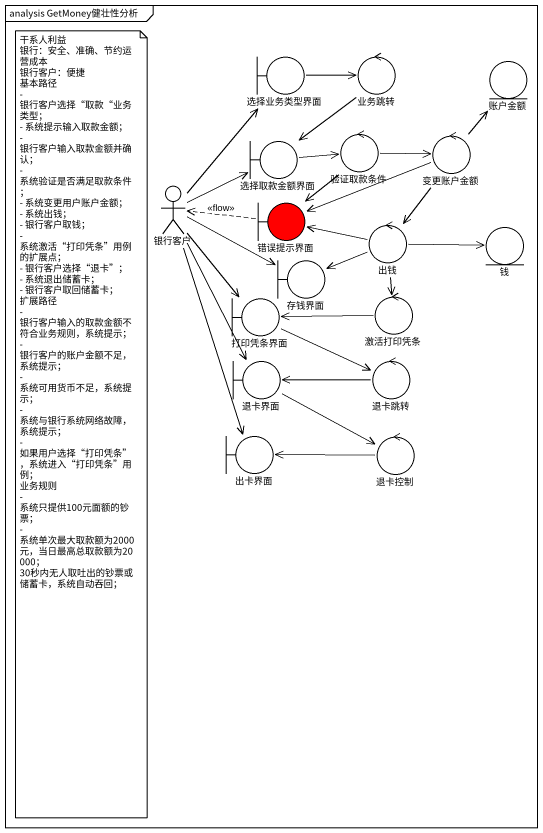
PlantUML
@startuml
mainframe analysis GetMoney健壮性分析
boundary 选择业务类型界面
control 业务跳转
entity 账户金额
boundary 选择取款金额界面
control 验证取款条件
control 变更账户金额
actor 银行客户
boundary 错误提示界面 #FF0000
control 出钱
entity 钱
boundary 存钱界面
boundary 打印凭条界面
control 激活打印凭条
boundary 退卡界面
control 退卡跳转
boundary 出卡界面
control 退卡控制
选择业务类型界面 -right-> 业务跳转
业务跳转 --> 选择取款金额界面
选择取款金额界面 -right-> 验证取款条件
验证取款条件 -right-> 变更账户金额
验证取款条件 --> 错误提示界面
变更账户金额 -up-> 账户金额
变更账户金额 -left-> 错误提示界面
变更账户金额 --> 出钱
银行客户 -up-> 选择业务类型界面
银行客户 -right-> 选择取款金额界面
银行客户 -right-> 存钱界面
银行客户 --> 打印凭条界面
银行客户 --> 退卡界面
银行客户 --> 出卡界面
错误提示界面 .left.> 银行客户 : <<flow>>
出钱 -left-> 错误提示界面
出钱 -right-> 钱
出钱 -left-> 存钱界面
出钱 --> 激活打印凭条
打印凭条界面 -right-> 退卡跳转
激活打印凭条 -left-> 打印凭条界面
退卡界面 -right-> 退卡控制
退卡跳转 -left-> 退卡界面
退卡控制 -left-> 出卡界面
note as N1
  干系人利益
  银行：安全、准确、节约运营成本
  银行客户：便捷
  基本路径
  - 银行客户选择“取款“业务类型；
  - 系统提示输入取款金额；
  - 银行客户输入取款金额并确认；
  - 系统验证是否满足取款条件；
  - 系统变更用户账户金额；
  - 系统出钱；
  - 银行客户取钱；
  - 系统激活“打印凭条”用例的扩展点；
  - 银行客户选择“退卡”；
  - 系统退出储蓄卡；
  - 银行客户取回储蓄卡；
  扩展路径
  - 银行客户输入的取款金额不符合业务规则，系统提示；
  - 银行客户的账户金额不足，系统提示；
  - 系统可用货币不足，系统提示；
  - 系统与银行系统网络故障，系统提示；
  - 如果用户选择“打印凭条”，系统进入“打印凭条”用例；
  业务规则
  - 系统只提供100元面额的钞票；
  - 系统单次最大取款额为2000元，当日最高总取款额为20000；
  30秒内无人取吐出的钞票或储蓄卡，系统自动吞回；
end note
@enduml
